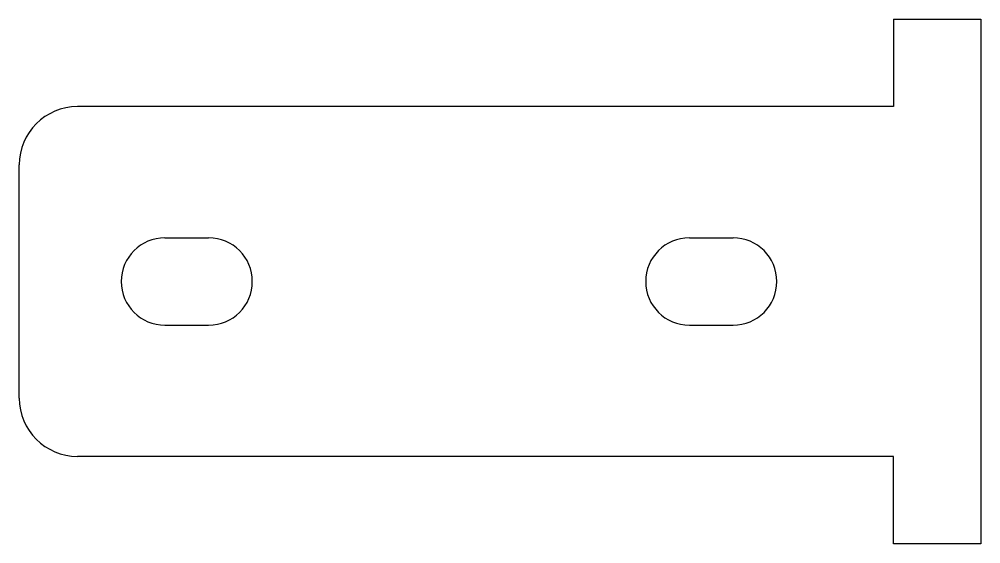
# Model space of a CAD drawing. Extents: x -33 to 0, y 0 to 18.
import ezdxf

# ---------------------------------------------------------------- set-up
doc = ezdxf.new("R2010")
doc.units = 0
doc.layers.get('0').update_dxf_attribs({"linetype": 'continuous'})

# ---------------------------------------------------------------- blocks, each defined once
blk = doc.blocks.new('BODY')
at = {"color": 0}
for p, q in [((-3, 18), (-3, 15)), ((-3, 18), (0, 18)), ((0, 18), (0, 0)), ((-3, 15), (-31, 15)), ((-33, 5), (-33, 13)), ((-28, 10.5), (-26.5, 10.5)), ((-10, 10.5), (-8.5, 10.5)), ((-28, 7.5), (-26.5, 7.5)), ((-10, 7.5), (-8.5, 7.5)), ((-3, 3), (-31, 3)), ((-3, 0), (-3, 3)), ((0, 0), (-3, 0))]:
    blk.add_line(p, q, dxfattribs=at)
for centre, radius, start, end in [((-31, 13), 2, 90, -180), ((-28, 9), 1.5, 90, -90), ((-26.5, 9), 1.5, -90, 90), ((-10, 9), 1.5, 90, -90), ((-8.5, 9), 1.5, -90, 90), ((-31, 5), 2, -180, -90)]:
    blk.add_arc(centre, radius, start, end, dxfattribs=at)

msp = doc.modelspace()

# ---------------------------------------------------------------- block references
at = {"color": 0}
msp.add_blockref('BODY', (0, 0), dxfattribs=at)

doc.saveas('drawing.dxf')
